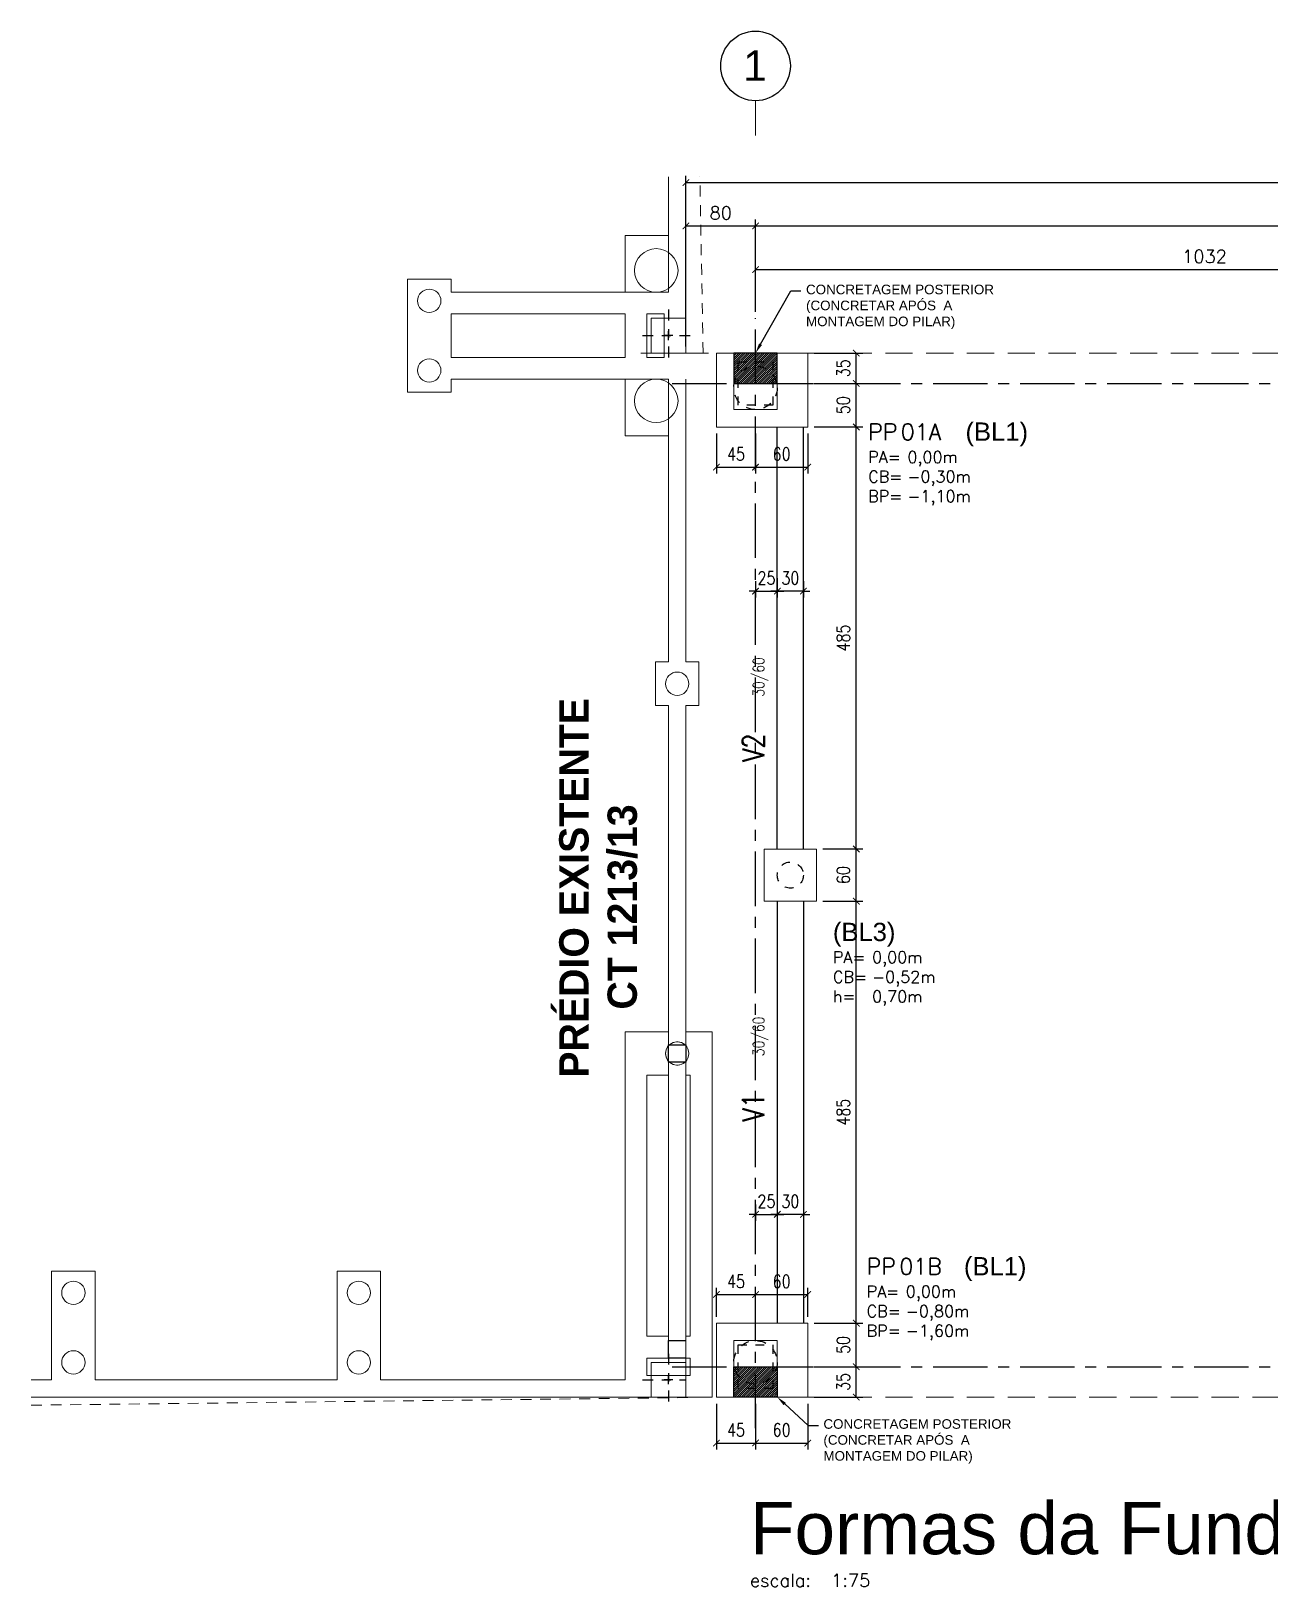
# Model space of a CAD drawing. Header units: millimetres. Extents: x 1792.4 to 1850.9, y 123.2 to 195.3.
# Drawn here: x 1795.06 to 1809.3, y 158.75 to 176.63 of the extents above; entities that cross this region are included whole.
import ezdxf
from ezdxf import colors
from ezdxf.entities.mleader import LeaderData, LeaderLine
from ezdxf.math import Vec2, Vec3

# ---------------------------------------------------------------- set-up
doc = ezdxf.new("R2010")
doc.units = ezdxf.units.MM
doc.header["$LTSCALE"] = 0.5
for name, pattern in [('CENTER', [2, 1.25, -0.25, 0.25, -0.25]), ('Hidden', [0.007144, 0.004763, -0.002381]), ('HIDDEN2', [0.1875, 0.125, -0.0625]), ('IMPORT-DASHDOT2', [0.5, 0.25, -0.125, 0, -0.125]), ('IMPORT-DASHED2 _4_', [0.375, 0.25, -0.125])]:
    doc.linetypes.add(name, pattern=pattern)
doc.layers.get('0').update_dxf_attribs({"color": 1})
for name, color, linetype in [('11', 3, 'Continuous'), ('227', 2, 'Continuous'), ('8', 3, 'Continuous'), ('concretagem posterior', 10, 'Continuous'), ('COTAS', 1, 'Continuous'), ('Descrição Pilar', 4, 'Continuous'), ('EIXOS', 242, 'CENTER'), ('ESTACAS', 2, 'Continuous'), ('PILAR', 5, 'Continuous'), ('Selo-1', 7, 'Continuous'), ('vigas', 3, 'Continuous')]:
    doc.layers.add(name, color=color, linetype=linetype)
for name, color, linetype, lineweight in [('_Hidden_', 7, 'Hidden', 9), ('BLOCOS', 3, 'Continuous', 9), ('Grids', 7, 'Continuous', 9), ('Text Notes', 7, 'Continuous', 9)]:
    doc.layers.add(name, color=color, linetype=linetype, lineweight=lineweight)
for name, color, linetype, lineweight, true_color in [('CT1213 Sete_dwg', 7, 'Continuous', 9, 0x767676), ('DETALHES', 1, 'Continuous', 9, 0xff0000), ('Escadas', 1, 'Continuous', 9, 0xff0000), ('Pilar_40x40', 5, 'Continuous', 9, 0x0000ff)]:
    doc.layers.add(name, color=color, linetype=linetype, lineweight=lineweight, true_color=true_color)
doc.styles.add('Arial', font='arial.ttf', dxfattribs={"height": 0.1875})
doc.styles.add('Century Gothic_B', font='GOTHICB.TTF', dxfattribs={"height": 0.45})
doc.styles.add('ROMANS', font='romans.shx')
doc.styles.add('ROMANS2', font='romans.shx', dxfattribs={"width": 0.8})
doc.styles.add('SANB', font='sas_____.pfb')
doc.styles.add('SIMPLEX', font='SIMPLEX.shx', dxfattribs={"width": 0.8})
doc.dimstyles.new('75', dxfattribs={"dimtxt": 0.15, "dimasz": 0.075, "dimexe": 0.075, "dimexo": 0.075, "dimgap": 0.075, "dimtad": 1, "dimdec": 1, "dimlfac": 100, "dimrnd": 0.4995, "dimdsep": 46, "dimtxsty": 'ROMANS', "dimblk": 'ARCHTICK', "dimcen": 0.075, "dimclrd": 1, "dimclre": 1, "dimclrt": 2, "dimadec": 0, "dimazin": 0, "dimtfac": 1, "dimtdec": 1, "dimtix": 1, "dimtmove": 0, "dimatfit": 0, "dimldrblk": 'ARCHTICK', "dimfxl": 1, "dimtolj": 1, "dimtzin": 0, "dimarcsym": 0})
doc.dimstyles.new('75e', dxfattribs={"dimtxt": 0.15, "dimasz": 0.075, "dimexe": 0.075, "dimexo": 0.075, "dimgap": 0.075, "dimtad": 1, "dimdec": 1, "dimlfac": 100, "dimrnd": 0.5, "dimdsep": 46, "dimtxsty": 'ROMANS2', "dimblk": 'ARCHTICK', "dimcen": 0.075, "dimclrd": 1, "dimclre": 1, "dimclrt": 2, "dimadec": 0, "dimazin": 0, "dimtfac": 1, "dimtdec": 1, "dimtix": 1, "dimtmove": 0, "dimatfit": 0, "dimldrblk": 'ARCHTICK', "dimfxl": 1, "dimtolj": 1, "dimtzin": 0, "dimarcsym": 0})
pattern_1 = [(45, (118.869941, -190.253245), (-0.01234785217, 0.01234785217), [])]

# ---------------------------------------------------------------- blocks, each defined once
blk = doc.blocks.new('_ArchTick')
at = {"color": 0, "linetype": 'ByBlock', "const_width": 0.15}
blk.add_lwpolyline([(-0.5, -0.5), (0.5, 0.5)], dxfattribs=at)
blk = doc.blocks.new('*D53')
at = {"layer": 'COTAS', "color": 1, "lineweight": -2, "transparency": 16777216}
for p, q in [((1803.388, 173.401), (1803.388, 174.461)), ((1803.388, 174.386), (1844.668, 174.386)), ((1844.668, 173.401), (1844.668, 174.461))]:
    blk.add_line(p, q, dxfattribs=at)
at = {"layer": 'DEFPOINTS', "color": 0, "transparency": 16777216}
for p in [(1844.668, 174.386), (1803.388, 173.326), (1844.668, 173.326)]:
    blk.add_point(p, dxfattribs=at)
at = {"layer": 'COTAS', "color": 1, "lineweight": -2, "transparency": 16777216, "xscale": 0.075, "yscale": 0.075, "zscale": 0.075, "rotation": 180}
blk.add_blockref('_ArchTick', (1803.388, 174.386), dxfattribs=at)
at = {"layer": 'COTAS', "color": 1, "lineweight": -2, "transparency": 16777216, "xscale": 0.075, "yscale": 0.075, "zscale": 0.075}
blk.add_blockref('_ArchTick', (1844.668, 174.386), dxfattribs=at)
at = {"layer": 'COTAS', "color": 2, "transparency": 16777216, "insert": (1824.028, 174.536), "char_height": 0.15, "width": 1.36261, "attachment_point": 5, "style": 'ROMANS'}
blk.add_mtext('\\A1;4128', dxfattribs=at)
blk = doc.blocks.new('*D54')
at = {"layer": 'COTAS', "color": 1, "lineweight": -2, "transparency": 16777216}
for p, q in [((1803.388, 173.401), (1803.388, 173.961)), ((1803.388, 173.886), (1813.708, 173.886)), ((1813.708, 173.401), (1813.708, 173.961))]:
    blk.add_line(p, q, dxfattribs=at)
at = {"layer": 'DEFPOINTS', "color": 0, "transparency": 16777216}
for p in [(1813.708, 173.886), (1803.388, 173.326), (1813.708, 173.326)]:
    blk.add_point(p, dxfattribs=at)
at = {"layer": 'COTAS', "color": 1, "lineweight": -2, "transparency": 16777216, "xscale": 0.075, "yscale": 0.075, "zscale": 0.075, "rotation": 180}
blk.add_blockref('_ArchTick', (1803.388, 173.886), dxfattribs=at)
at = {"layer": 'COTAS', "color": 1, "lineweight": -2, "transparency": 16777216, "xscale": 0.075, "yscale": 0.075, "zscale": 0.075}
blk.add_blockref('_ArchTick', (1813.708, 173.886), dxfattribs=at)
at = {"layer": 'COTAS', "color": 2, "transparency": 16777216, "insert": (1808.548, 174.036), "char_height": 0.15, "width": 1.36261, "attachment_point": 5, "style": 'ROMANS'}
blk.add_mtext('\\A1;1032', dxfattribs=at)
blk = doc.blocks.new('*D58')
at = {"layer": 'COTAS', "color": 1, "lineweight": -2, "transparency": 16777216}
for p, q in [((1802.588, 174.351), (1802.588, 174.461)), ((1802.588, 174.386), (1803.388, 174.386)), ((1803.388, 173.401), (1803.388, 174.461))]:
    blk.add_line(p, q, dxfattribs=at)
at = {"layer": 'DEFPOINTS', "color": 0, "transparency": 16777216}
for p in [(1803.388, 174.386), (1802.588, 174.276), (1803.388, 173.326)]:
    blk.add_point(p, dxfattribs=at)
at = {"layer": 'COTAS', "color": 1, "lineweight": -2, "transparency": 16777216, "xscale": 0.075, "yscale": 0.075, "zscale": 0.075, "rotation": 180}
blk.add_blockref('_ArchTick', (1802.588, 174.386), dxfattribs=at)
at = {"layer": 'COTAS', "color": 1, "lineweight": -2, "transparency": 16777216, "xscale": 0.075, "yscale": 0.075, "zscale": 0.075}
blk.add_blockref('_ArchTick', (1803.388, 174.386), dxfattribs=at)
at = {"layer": 'COTAS', "color": 2, "transparency": 16777216, "insert": (1802.988, 174.536), "char_height": 0.15, "width": 1.36261, "attachment_point": 5, "style": 'ROMANS'}
blk.add_mtext('\\A1;80', dxfattribs=at)
blk = doc.blocks.new('*D64')
at = {"layer": 'COTAS', "color": 1, "lineweight": -2, "transparency": 16777216}
for p, q in [((1802.588, 173.001), (1802.588, 174.961)), ((1802.588, 174.886), (1844.988, 174.886)), ((1844.988, 172.996), (1844.988, 174.961))]:
    blk.add_line(p, q, dxfattribs=at)
at = {"layer": 'DEFPOINTS', "color": 0, "transparency": 16777216}
for p in [(1844.988, 174.886), (1802.588, 172.926), (1844.988, 172.921)]:
    blk.add_point(p, dxfattribs=at)
at = {"layer": 'COTAS', "color": 1, "lineweight": -2, "transparency": 16777216, "xscale": 0.075, "yscale": 0.075, "zscale": 0.075, "rotation": 180}
blk.add_blockref('_ArchTick', (1802.588, 174.886), dxfattribs=at)
at = {"layer": 'COTAS', "color": 1, "lineweight": -2, "transparency": 16777216, "xscale": 0.075, "yscale": 0.075, "zscale": 0.075}
blk.add_blockref('_ArchTick', (1844.988, 174.886), dxfattribs=at)
at = {"layer": 'COTAS', "color": 2, "transparency": 16777216, "insert": (1823.788, 175.036), "char_height": 0.15, "width": 1.36261, "attachment_point": 5, "style": 'ROMANS'}
blk.add_mtext('\\A1;4240', dxfattribs=at)
blk = doc.blocks.new('CT1213 Sete_dwg_13_05_06 P4040-4900996-01_ Locação de Pilares')
at = {"layer": 'EIXOS', "color": 1, "linetype": 'IMPORT-DASHDOT2', "true_color": 0xff0000}
for p, q in [((0, 0.3), (0, -0.3)), ((-0.3, 0), (0.2, 0))]:
    blk.add_line(p, q, dxfattribs=at)
at = {"layer": 'EIXOS', "color": 5, "true_color": 0x0000ff}
for p, q in [((0.05, 0), (-0.05, 0)), ((0, -0.05), (0, 0.05))]:
    blk.add_line(p, q, dxfattribs=at)
at = {"layer": 'Pilar_40x40'}
blk.add_line((-0.2, -0.2), (0.2, -0.2), dxfattribs=at)
at = {"layer": 'Pilar_40x40', "flags": 128}
blk.add_lwpolyline([(0.2, 0.2), (-0.2, 0.2), (-0.2, -0.2)], dxfattribs=at)
blk = doc.blocks.new('CT1213 Sete_dwg_13_05_06 P4040-V1-01_ Locação de Pilares')
at = {"layer": 'EIXOS', "color": 1, "linetype": 'IMPORT-DASHDOT2', "true_color": 0xff0000}
for p, q in [((0, 0.3), (0, -0.3)), ((-0.3, 0), (0.3, 0))]:
    blk.add_line(p, q, dxfattribs=at)
at = {"layer": 'EIXOS', "color": 5, "true_color": 0x0000ff}
for p, q in [((0.05, 0), (-0.05, 0)), ((0, -0.05), (0, 0.05))]:
    blk.add_line(p, q, dxfattribs=at)
at = {"layer": 'Pilar_40x40', "flags": 128}
blk.add_lwpolyline([(-0.2, -0.2), (0.2, -0.2), (0.2, 0.2), (-0.2, 0.2)], close=True, dxfattribs=at)
blk = doc.blocks.new('CT1213 Sete_dwg-4900995-01_ Locação de Pilares')
at = {"layer": 'BLOCOS', "color": 160, "true_color": 0x003fff}
for p, q in [((7.526, 12.1), (7.526, 14.125)), ((7.526, 13.45), (7.526, 12.1)), ((4.326, 11.65), (4.326, 12.95)), ((4.326, 12.95), (4.826, 12.95)), ((4.826, 12.95), (4.826, 12.8)), ((4.826, 12.8), (6.826, 12.8)), ((4.826, 11.65), (4.326, 11.65)), ((6.826, 11.8), (4.826, 11.8)), ((4.826, 11.8), (4.826, 11.65)), ((7.326, 11.8), (6.826, 11.8)), ((7.326, 8.55), (7.326, 11.8)), ((7.526, 8.55), (7.526, 11.8)), ((7.176, 8.05), (7.176, 8.55)), ((7.176, 8.55), (7.326, 8.55)), ((7.676, 8.55), (7.526, 8.55)), ((7.676, 8.05), (7.676, 8.55)), ((7.326, 8.05), (7.176, 8.05)), ((7.326, 4.3), (7.326, 8.05)), ((7.526, 0.1), (7.526, 8.05)), ((7.526, 8.05), (7.676, 8.05)), ((7.326, 0.75), (7.326, 4.3)), ((7.526, 0.1), (6.826, 0.1))]:
    blk.add_line(p, q, dxfattribs=at)
at = {"layer": 'BLOCOS', "color": 160, "true_color": 0x003fff, "flags": 128}
for points in [[(7.326, 13.45), (6.826, 13.45), (6.826, 12.8), (7.326, 12.8), (7.326, 14.125)], [(7.326, 11.15), (6.826, 11.15), (6.826, 11.8)], [(0, 0.1), (7.826, 0.1), (7.826, 4.3), (7.526, 4.3)], [(6.826, 0.55), (6.826, 4.3), (7.326, 4.3)], [(7.326, 3.8), (7.076, 3.8), (7.076, 0.8), (7.326, 0.8)], [(7.526, 3.8), (7.576, 3.8), (7.576, 0.8), (7.526, 0.8)], [(0, 0.3), (0.236, 0.3), (0.236, 1.55), (0.736, 1.55), (0.736, 0.3), (3.516, 0.3)], [(3.516, 0.3), (3.516, 1.55), (4.016, 1.55), (4.016, 0.3), (6.826, 0.3), (6.826, 0.8)], [(7.526, 0.55), (7.076, 0.55), (7.076, 0.35), (7.526, 0.35)], [(7.526, 0.35), (7.576, 0.35), (7.576, 0.55), (7.526, 0.55)]]:
    blk.add_lwpolyline(points, dxfattribs=at)
for points in [[(4.826, 12.05), (6.826, 12.05), (6.826, 12.55), (4.826, 12.55)], [(7.276, 12.55), (7.076, 12.55), (7.076, 12.05), (7.276, 12.05)]]:
    blk.add_lwpolyline(points, close=True, dxfattribs=at)
at = {"layer": 'BLOCOS', "color": 160, "true_color": 0x003fff}
for centre in [(7.426, 8.3), (7.426, 4.05)]:
    blk.add_circle(centre, 0.134, dxfattribs=at)
at = {"layer": 'DETALHES', "color": 160, "linetype": 'IMPORT-DASHED2 _4_', "true_color": 0x003fff}
blk.add_line((7.723, 12.1), (7.687, 14.125), dxfattribs=at)
at = {"layer": 'DETALHES', "color": 160, "linetype": 'IMPORT-DASHED2 _4_', "true_color": 0x003fff, "flags": 128}
blk.add_lwpolyline([(0, 0.008), (7.595, 0.096), (7.681, 0.1)], dxfattribs=at)
at = {"layer": 'Escadas', "color": 160, "true_color": 0x003fff}
for centre, radius in [((7.185, 13.05), 0.25), ((4.576, 12.7), 0.134), ((4.576, 11.9), 0.134), ((7.185, 11.55), 0.25), ((0.486, 1.3), 0.134), ((3.766, 1.3), 0.134), ((0.486, 0.5), 0.134), ((3.766, 0.5), 0.134)]:
    blk.add_circle(centre, radius, dxfattribs=at)
blk.add_arc((7.426, 4.05), 0.134, 42.3529, 317.6471, dxfattribs=at)
at = {"layer": 'PILAR', "color": 160, "true_color": 0x003fff}
for p, q in [((7.326, 4.15), (7.526, 4.15)), ((7.526, 4.15), (7.526, 3.95)), ((7.326, 0.75), (7.526, 0.75))]:
    blk.add_line(p, q, dxfattribs=at)
at = {"layer": 'PILAR', "color": 160, "true_color": 0x003fff, "flags": 128}
for points in [[(7.526, 3.95), (7.326, 3.95), (7.326, 4.15)], [(7.526, 0.55), (7.326, 0.55), (7.326, 0.75)]]:
    blk.add_lwpolyline(points, dxfattribs=at)
for name, p in [('CT1213 Sete_dwg_13_05_06 P4040-V1-01_ Locação de Pilares', (7.326, 12.3)), ('CT1213 Sete_dwg_13_05_06 P4040-4900996-01_ Locação de Pilares', (7.326, 0.3))]:
    blk.add_blockref(name, p)
blk = doc.blocks.new('Grid - M_Cabeça da grade - Círculo _Padrão_ 2-409905-01_ Locação de Pilares')
at = {"layer": 'Grids'}
blk.add_line((0, 0.021), (0, 0.017), dxfattribs=at)
at = {"layer": 'Grids', "color": 146, "lineweight": 25, "true_color": 0x006b77}
blk.add_circle((0, 0.025), 0.004, dxfattribs=at)
blk = doc.blocks.new('Título-1')
at = {"layer": 'Selo-1', "color": 2, "style": 'ROMANS'}
blk.add_text('escala:', height=0.2, dxfattribs=at).set_placement((0, -0.5))
at = {"layer": 'Selo-1', "style": 'SANB'}
blk.add_attdef('TIPO', (0, 0), '', height=0.8, dxfattribs=at)
at = {"layer": 'Selo-1', "color": 2, "style": 'ROMANS'}
blk.add_attdef('FATOR', (1.244, -0.5), '', height=0.2, dxfattribs=at)
blk = doc.blocks.new('*D67')
at = {"layer": 'COTAS', "color": 1, "lineweight": -2, "transparency": 16777216}
for p, q in [((1804.063, 161.276), (1804.621, 161.276)), ((1804.546, 160.926), (1804.546, 161.276)), ((1804.063, 160.926), (1804.621, 160.926))]:
    blk.add_line(p, q, dxfattribs=at)
at = {"layer": 'DEFPOINTS', "color": 0, "transparency": 16777216}
for p in [(1803.988, 161.276), (1804.546, 161.276), (1803.988, 160.926)]:
    blk.add_point(p, dxfattribs=at)
at = {"layer": 'COTAS', "color": 1, "lineweight": -2, "transparency": 16777216, "xscale": 0.075, "yscale": 0.075, "zscale": 0.075}
for p, rotation in [((1804.546, 161.276), 90), ((1804.546, 160.926), 270)]:
    blk.add_blockref('_ArchTick', p, dxfattribs=dict(at, rotation=rotation))
at = {"layer": 'COTAS', "color": 2, "transparency": 16777216, "insert": (1804.396, 161.101), "char_height": 0.15, "attachment_point": 5, "rotation": 90, "style": 'ROMANS2'}
blk.add_mtext('\\A1;35', dxfattribs=at)
blk = doc.blocks.new('*D68')
at = {"layer": 'COTAS', "color": 1, "lineweight": -2, "transparency": 16777216}
for p, q in [((1804.063, 161.776), (1804.621, 161.776)), ((1804.546, 161.276), (1804.546, 161.776)), ((1804.063, 161.276), (1804.621, 161.276))]:
    blk.add_line(p, q, dxfattribs=at)
at = {"layer": 'DEFPOINTS', "color": 0, "transparency": 16777216}
for p in [(1803.988, 161.776), (1804.546, 161.776), (1803.988, 161.276)]:
    blk.add_point(p, dxfattribs=at)
at = {"layer": 'COTAS', "color": 1, "lineweight": -2, "transparency": 16777216, "xscale": 0.075, "yscale": 0.075, "zscale": 0.075}
for p, rotation in [((1804.546, 161.776), 90), ((1804.546, 161.276), 270)]:
    blk.add_blockref('_ArchTick', p, dxfattribs=dict(at, rotation=rotation))
at = {"layer": 'COTAS', "color": 2, "transparency": 16777216, "insert": (1804.396, 161.526), "char_height": 0.15, "attachment_point": 5, "rotation": 90, "style": 'ROMANS2'}
blk.add_mtext('\\A1;50', dxfattribs=at)
blk = doc.blocks.new('*D69')
at = {"layer": 'COTAS', "color": 1, "lineweight": -2, "transparency": 16777216}
for p, q in [((1804.163, 166.626), (1804.621, 166.626)), ((1804.546, 161.776), (1804.546, 166.626)), ((1804.063, 161.776), (1804.621, 161.776))]:
    blk.add_line(p, q, dxfattribs=at)
at = {"layer": 'DEFPOINTS', "color": 0, "transparency": 16777216}
for p in [(1804.088, 166.626), (1804.546, 166.626), (1803.988, 161.776)]:
    blk.add_point(p, dxfattribs=at)
at = {"layer": 'COTAS', "color": 1, "lineweight": -2, "transparency": 16777216, "xscale": 0.075, "yscale": 0.075, "zscale": 0.075}
for p, rotation in [((1804.546, 166.626), 90), ((1804.546, 161.776), 270)]:
    blk.add_blockref('_ArchTick', p, dxfattribs=dict(at, rotation=rotation))
at = {"layer": 'COTAS', "color": 2, "transparency": 16777216, "insert": (1804.396, 164.201), "char_height": 0.15, "attachment_point": 5, "rotation": 90, "style": 'ROMANS2'}
blk.add_mtext('\\A1;485', dxfattribs=at)
blk = doc.blocks.new('*D70')
at = {"layer": 'COTAS', "color": 1, "lineweight": -2, "transparency": 16777216}
for p, q in [((1804.163, 167.226), (1804.621, 167.226)), ((1804.546, 166.626), (1804.546, 167.226)), ((1804.163, 166.626), (1804.621, 166.626))]:
    blk.add_line(p, q, dxfattribs=at)
at = {"layer": 'DEFPOINTS', "color": 0, "transparency": 16777216}
for p in [(1804.088, 167.226), (1804.546, 167.226), (1804.088, 166.626)]:
    blk.add_point(p, dxfattribs=at)
at = {"layer": 'COTAS', "color": 1, "lineweight": -2, "transparency": 16777216, "xscale": 0.075, "yscale": 0.075, "zscale": 0.075}
for p, rotation in [((1804.546, 167.226), 90), ((1804.546, 166.626), 270)]:
    blk.add_blockref('_ArchTick', p, dxfattribs=dict(at, rotation=rotation))
at = {"layer": 'COTAS', "color": 2, "transparency": 16777216, "insert": (1804.396, 166.926), "char_height": 0.15, "attachment_point": 5, "rotation": 90, "style": 'ROMANS2'}
blk.add_mtext('\\A1;60', dxfattribs=at)
blk = doc.blocks.new('*D71')
at = {"layer": 'COTAS', "color": 1, "lineweight": -2, "transparency": 16777216}
for p, q in [((1804.063, 172.076), (1804.621, 172.076)), ((1804.546, 167.226), (1804.546, 172.076)), ((1804.163, 167.226), (1804.621, 167.226))]:
    blk.add_line(p, q, dxfattribs=at)
at = {"layer": 'DEFPOINTS', "color": 0, "transparency": 16777216}
for p in [(1803.988, 172.076), (1804.546, 172.076), (1804.088, 167.226)]:
    blk.add_point(p, dxfattribs=at)
at = {"layer": 'COTAS', "color": 1, "lineweight": -2, "transparency": 16777216, "xscale": 0.075, "yscale": 0.075, "zscale": 0.075}
for p, rotation in [((1804.546, 172.076), 90), ((1804.546, 167.226), 270)]:
    blk.add_blockref('_ArchTick', p, dxfattribs=dict(at, rotation=rotation))
at = {"layer": 'COTAS', "color": 2, "transparency": 16777216, "insert": (1804.396, 169.651), "char_height": 0.15, "attachment_point": 5, "rotation": 90, "style": 'ROMANS2'}
blk.add_mtext('\\A1;485', dxfattribs=at)
blk = doc.blocks.new('*D72')
at = {"layer": 'COTAS', "color": 1, "lineweight": -2, "transparency": 16777216}
for p, q in [((1804.063, 172.576), (1804.621, 172.576)), ((1804.546, 172.076), (1804.546, 172.576)), ((1804.063, 172.076), (1804.621, 172.076))]:
    blk.add_line(p, q, dxfattribs=at)
at = {"layer": 'DEFPOINTS', "color": 0, "transparency": 16777216}
for p in [(1803.988, 172.576), (1804.546, 172.576), (1803.988, 172.076)]:
    blk.add_point(p, dxfattribs=at)
at = {"layer": 'COTAS', "color": 1, "lineweight": -2, "transparency": 16777216, "xscale": 0.075, "yscale": 0.075, "zscale": 0.075}
for p, rotation in [((1804.546, 172.576), 90), ((1804.546, 172.076), 270)]:
    blk.add_blockref('_ArchTick', p, dxfattribs=dict(at, rotation=rotation))
at = {"layer": 'COTAS', "color": 2, "transparency": 16777216, "insert": (1804.396, 172.326), "char_height": 0.15, "attachment_point": 5, "rotation": 90, "style": 'ROMANS2'}
blk.add_mtext('\\A1;50', dxfattribs=at)
blk = doc.blocks.new('*D73')
at = {"layer": 'COTAS', "color": 1, "lineweight": -2, "transparency": 16777216}
for p, q in [((1804.063, 172.926), (1804.621, 172.926)), ((1804.546, 172.576), (1804.546, 172.926)), ((1804.063, 172.576), (1804.621, 172.576))]:
    blk.add_line(p, q, dxfattribs=at)
at = {"layer": 'DEFPOINTS', "color": 0, "transparency": 16777216}
for p in [(1803.988, 172.926), (1804.546, 172.926), (1803.988, 172.576)]:
    blk.add_point(p, dxfattribs=at)
at = {"layer": 'COTAS', "color": 1, "lineweight": -2, "transparency": 16777216, "xscale": 0.075, "yscale": 0.075, "zscale": 0.075}
for p, rotation in [((1804.546, 172.926), 90), ((1804.546, 172.576), 270)]:
    blk.add_blockref('_ArchTick', p, dxfattribs=dict(at, rotation=rotation))
at = {"layer": 'COTAS', "color": 2, "transparency": 16777216, "insert": (1804.396, 172.751), "char_height": 0.15, "attachment_point": 5, "rotation": 90, "style": 'ROMANS2'}
blk.add_mtext('\\A1;35', dxfattribs=at)
blk = doc.blocks.new('*D88')
at = {"layer": 'COTAS', "color": 1, "lineweight": -2, "transparency": 16777216}
for p, q in [((1802.938, 160.851), (1802.938, 160.324)), ((1803.388, 160.851), (1803.388, 160.324)), ((1802.938, 160.399), (1803.388, 160.399))]:
    blk.add_line(p, q, dxfattribs=at)
at = {"layer": 'DEFPOINTS', "color": 0, "transparency": 16777216}
for p in [(1802.938, 160.926), (1803.388, 160.926), (1803.388, 160.399)]:
    blk.add_point(p, dxfattribs=at)
at = {"layer": 'COTAS', "color": 1, "lineweight": -2, "transparency": 16777216, "xscale": 0.075, "yscale": 0.075, "zscale": 0.075, "rotation": 180}
blk.add_blockref('_ArchTick', (1802.938, 160.399), dxfattribs=at)
at = {"layer": 'COTAS', "color": 1, "lineweight": -2, "transparency": 16777216, "xscale": 0.075, "yscale": 0.075, "zscale": 0.075}
blk.add_blockref('_ArchTick', (1803.388, 160.399), dxfattribs=at)
at = {"layer": 'COTAS', "color": 2, "transparency": 16777216, "insert": (1803.163, 160.549), "char_height": 0.15, "attachment_point": 5, "style": 'ROMANS2'}
blk.add_mtext('\\A1;45', dxfattribs=at)
blk = doc.blocks.new('*D89')
at = {"layer": 'COTAS', "color": 1, "lineweight": -2, "transparency": 16777216}
for p, q in [((1803.388, 160.851), (1803.388, 160.324)), ((1803.988, 160.851), (1803.988, 160.324)), ((1803.388, 160.399), (1803.988, 160.399))]:
    blk.add_line(p, q, dxfattribs=at)
at = {"layer": 'DEFPOINTS', "color": 0, "transparency": 16777216}
for p in [(1803.388, 160.926), (1803.988, 160.926), (1803.988, 160.399)]:
    blk.add_point(p, dxfattribs=at)
at = {"layer": 'COTAS', "color": 1, "lineweight": -2, "transparency": 16777216, "xscale": 0.075, "yscale": 0.075, "zscale": 0.075, "rotation": 180}
blk.add_blockref('_ArchTick', (1803.388, 160.399), dxfattribs=at)
at = {"layer": 'COTAS', "color": 1, "lineweight": -2, "transparency": 16777216, "xscale": 0.075, "yscale": 0.075, "zscale": 0.075}
blk.add_blockref('_ArchTick', (1803.988, 160.399), dxfattribs=at)
at = {"layer": 'COTAS', "color": 2, "transparency": 16777216, "insert": (1803.688, 160.549), "char_height": 0.15, "attachment_point": 5, "style": 'ROMANS2'}
blk.add_mtext('\\A1;60', dxfattribs=at)
blk = doc.blocks.new('*D237')
at = {"layer": 'COTAS', "color": 1, "lineweight": -2, "transparency": 16777216}
for p, q in [((1803.388, 163.14), (1803.388, 162.952)), ((1803.638, 163.177), (1803.638, 162.952)), ((1803.388, 163.027), (1803.313, 163.027)), ((1803.388, 163.027), (1803.638, 163.027)), ((1803.638, 163.027), (1803.713, 163.027))]:
    blk.add_line(p, q, dxfattribs=at)
at = {"layer": 'DEFPOINTS', "color": 0, "transparency": 16777216}
for p in [(1803.638, 163.252), (1803.388, 163.215), (1803.638, 163.027)]:
    blk.add_point(p, dxfattribs=at)
at = {"layer": 'COTAS', "color": 1, "lineweight": -2, "transparency": 16777216, "xscale": 0.075, "yscale": 0.075, "zscale": 0.075}
blk.add_blockref('_ArchTick', (1803.388, 163.027), dxfattribs=at)
at = {"layer": 'COTAS', "color": 1, "lineweight": -2, "transparency": 16777216, "xscale": 0.075, "yscale": 0.075, "zscale": 0.075, "rotation": 180}
blk.add_blockref('_ArchTick', (1803.638, 163.027), dxfattribs=at)
at = {"layer": 'COTAS', "color": 2, "transparency": 16777216, "insert": (1803.513, 163.177), "char_height": 0.15, "attachment_point": 5, "style": 'ROMANS2'}
blk.add_mtext('\\A1;25', dxfattribs=at)
blk = doc.blocks.new('*D238')
at = {"layer": 'COTAS', "color": 1, "lineweight": -2, "transparency": 16777216}
for p, q in [((1803.638, 163.177), (1803.638, 162.952)), ((1803.938, 163.14), (1803.938, 162.952)), ((1803.638, 163.027), (1803.563, 163.027)), ((1803.938, 163.027), (1803.638, 163.027)), ((1803.938, 163.027), (1804.013, 163.027))]:
    blk.add_line(p, q, dxfattribs=at)
at = {"layer": 'DEFPOINTS', "color": 0, "transparency": 16777216}
for p in [(1803.638, 163.252), (1803.938, 163.215), (1803.638, 163.027)]:
    blk.add_point(p, dxfattribs=at)
at = {"layer": 'COTAS', "color": 1, "lineweight": -2, "transparency": 16777216, "xscale": 0.075, "yscale": 0.075, "zscale": 0.075}
for p, rotation in [((1803.638, 163.027), 1.040677491774863e-10), ((1803.938, 163.027), 180.0000000001041)]:
    blk.add_blockref('_ArchTick', p, dxfattribs=dict(at, rotation=rotation))
at = {"layer": 'COTAS', "color": 2, "transparency": 16777216, "insert": (1803.788, 163.177), "char_height": 0.15, "attachment_point": 5, "style": 'ROMANS2'}
blk.add_mtext('\\A1;30', dxfattribs=at)
blk = doc.blocks.new('*D239')
at = {"layer": 'COTAS', "color": 1, "lineweight": -2, "transparency": 16777216}
for p, q in [((1803.388, 170.303), (1803.388, 170.115)), ((1803.638, 170.34), (1803.638, 170.115)), ((1803.388, 170.19), (1803.313, 170.19)), ((1803.388, 170.19), (1803.638, 170.19)), ((1803.638, 170.19), (1803.713, 170.19))]:
    blk.add_line(p, q, dxfattribs=at)
at = {"layer": 'DEFPOINTS', "color": 0, "transparency": 16777216}
for p in [(1803.638, 170.415), (1803.388, 170.378), (1803.638, 170.19)]:
    blk.add_point(p, dxfattribs=at)
at = {"layer": 'COTAS', "color": 1, "lineweight": -2, "transparency": 16777216, "xscale": 0.075, "yscale": 0.075, "zscale": 0.075}
blk.add_blockref('_ArchTick', (1803.388, 170.19), dxfattribs=at)
at = {"layer": 'COTAS', "color": 1, "lineweight": -2, "transparency": 16777216, "xscale": 0.075, "yscale": 0.075, "zscale": 0.075, "rotation": 180}
blk.add_blockref('_ArchTick', (1803.638, 170.19), dxfattribs=at)
at = {"layer": 'COTAS', "color": 2, "transparency": 16777216, "insert": (1803.513, 170.34), "char_height": 0.15, "attachment_point": 5, "style": 'ROMANS2'}
blk.add_mtext('\\A1;25', dxfattribs=at)
blk = doc.blocks.new('*D240')
at = {"layer": 'COTAS', "color": 1, "lineweight": -2, "transparency": 16777216}
for p, q in [((1803.638, 170.34), (1803.638, 170.115)), ((1803.938, 170.303), (1803.938, 170.115)), ((1803.638, 170.19), (1803.563, 170.19)), ((1803.938, 170.19), (1803.638, 170.19)), ((1803.938, 170.19), (1804.013, 170.19))]:
    blk.add_line(p, q, dxfattribs=at)
at = {"layer": 'DEFPOINTS', "color": 0, "transparency": 16777216}
for p in [(1803.638, 170.415), (1803.938, 170.378), (1803.638, 170.19)]:
    blk.add_point(p, dxfattribs=at)
at = {"layer": 'COTAS', "color": 1, "lineweight": -2, "transparency": 16777216, "xscale": 0.075, "yscale": 0.075, "zscale": 0.075}
for p, rotation in [((1803.638, 170.19), 1.040677491774863e-10), ((1803.938, 170.19), 180.0000000001041)]:
    blk.add_blockref('_ArchTick', p, dxfattribs=dict(at, rotation=rotation))
at = {"layer": 'COTAS', "color": 2, "transparency": 16777216, "insert": (1803.788, 170.34), "char_height": 0.15, "attachment_point": 5, "style": 'ROMANS2'}
blk.add_mtext('\\A1;30', dxfattribs=at)
blk = doc.blocks.new('*D242')
at = {"layer": 'COTAS', "color": 1, "lineweight": -2, "transparency": 16777216}
for p, q in [((1802.938, 172.001), (1802.938, 171.54)), ((1803.388, 172.001), (1803.388, 171.54)), ((1802.938, 171.615), (1803.388, 171.615))]:
    blk.add_line(p, q, dxfattribs=at)
at = {"layer": 'DEFPOINTS', "color": 0, "transparency": 16777216}
for p in [(1802.938, 172.076), (1803.388, 172.076), (1803.388, 171.615)]:
    blk.add_point(p, dxfattribs=at)
at = {"layer": 'COTAS', "color": 1, "lineweight": -2, "transparency": 16777216, "xscale": 0.075, "yscale": 0.075, "zscale": 0.075, "rotation": 180}
blk.add_blockref('_ArchTick', (1802.938, 171.615), dxfattribs=at)
at = {"layer": 'COTAS', "color": 1, "lineweight": -2, "transparency": 16777216, "xscale": 0.075, "yscale": 0.075, "zscale": 0.075}
blk.add_blockref('_ArchTick', (1803.388, 171.615), dxfattribs=at)
at = {"layer": 'COTAS', "color": 2, "transparency": 16777216, "insert": (1803.163, 171.765), "char_height": 0.15, "attachment_point": 5, "style": 'ROMANS2'}
blk.add_mtext('\\A1;45', dxfattribs=at)
blk = doc.blocks.new('*D243')
at = {"layer": 'COTAS', "color": 1, "lineweight": -2, "transparency": 16777216}
for p, q in [((1803.388, 172.001), (1803.388, 171.54)), ((1803.988, 172.001), (1803.988, 171.54)), ((1803.388, 171.615), (1803.988, 171.615))]:
    blk.add_line(p, q, dxfattribs=at)
at = {"layer": 'DEFPOINTS', "color": 0, "transparency": 16777216}
for p in [(1803.388, 172.076), (1803.988, 172.076), (1803.988, 171.615)]:
    blk.add_point(p, dxfattribs=at)
at = {"layer": 'COTAS', "color": 1, "lineweight": -2, "transparency": 16777216, "xscale": 0.075, "yscale": 0.075, "zscale": 0.075, "rotation": 180}
blk.add_blockref('_ArchTick', (1803.388, 171.615), dxfattribs=at)
at = {"layer": 'COTAS', "color": 1, "lineweight": -2, "transparency": 16777216, "xscale": 0.075, "yscale": 0.075, "zscale": 0.075}
blk.add_blockref('_ArchTick', (1803.988, 171.615), dxfattribs=at)
at = {"layer": 'COTAS', "color": 2, "transparency": 16777216, "insert": (1803.688, 171.765), "char_height": 0.15, "attachment_point": 5, "style": 'ROMANS2'}
blk.add_mtext('\\A1;60', dxfattribs=at)
blk = doc.blocks.new('*D244')
at = {"layer": 'COTAS', "color": 1, "lineweight": -2, "transparency": 16777216}
for p, q in [((1802.938, 161.851), (1802.938, 162.181)), ((1803.388, 161.851), (1803.388, 162.181)), ((1802.938, 162.106), (1803.388, 162.106))]:
    blk.add_line(p, q, dxfattribs=at)
at = {"layer": 'DEFPOINTS', "color": 0, "transparency": 16777216}
for p in [(1803.388, 162.106), (1802.938, 161.776), (1803.388, 161.776)]:
    blk.add_point(p, dxfattribs=at)
at = {"layer": 'COTAS', "color": 1, "lineweight": -2, "transparency": 16777216, "xscale": 0.075, "yscale": 0.075, "zscale": 0.075, "rotation": 180}
blk.add_blockref('_ArchTick', (1802.938, 162.106), dxfattribs=at)
at = {"layer": 'COTAS', "color": 1, "lineweight": -2, "transparency": 16777216, "xscale": 0.075, "yscale": 0.075, "zscale": 0.075}
blk.add_blockref('_ArchTick', (1803.388, 162.106), dxfattribs=at)
at = {"layer": 'COTAS', "color": 2, "transparency": 16777216, "insert": (1803.163, 162.256), "char_height": 0.15, "attachment_point": 5, "style": 'ROMANS2'}
blk.add_mtext('\\A1;45', dxfattribs=at)
blk = doc.blocks.new('*D245')
at = {"layer": 'COTAS', "color": 1, "lineweight": -2, "transparency": 16777216}
for p, q in [((1803.388, 161.851), (1803.388, 162.181)), ((1803.988, 161.851), (1803.988, 162.181)), ((1803.388, 162.106), (1803.988, 162.106))]:
    blk.add_line(p, q, dxfattribs=at)
at = {"layer": 'DEFPOINTS', "color": 0, "transparency": 16777216}
for p in [(1803.988, 162.106), (1803.388, 161.776), (1803.988, 161.776)]:
    blk.add_point(p, dxfattribs=at)
at = {"layer": 'COTAS', "color": 1, "lineweight": -2, "transparency": 16777216, "xscale": 0.075, "yscale": 0.075, "zscale": 0.075, "rotation": 180}
blk.add_blockref('_ArchTick', (1803.388, 162.106), dxfattribs=at)
at = {"layer": 'COTAS', "color": 1, "lineweight": -2, "transparency": 16777216, "xscale": 0.075, "yscale": 0.075, "zscale": 0.075}
blk.add_blockref('_ArchTick', (1803.988, 162.106), dxfattribs=at)
at = {"layer": 'COTAS', "color": 2, "transparency": 16777216, "insert": (1803.688, 162.256), "char_height": 0.15, "attachment_point": 5, "style": 'ROMANS2'}
blk.add_mtext('\\A1;60', dxfattribs=at)

msp = doc.modelspace()

# ---------------------------------------------------------------- hatches: boundary and pattern name
at = {"layer": 'concretagem posterior', "linetype": 'Continuous', "ltscale": 0.5}
h = msp.add_hatch(dxfattribs=at)
h.set_pattern_fill('ANSI31', color=10, scale=0.0055)
h.set_pattern_definition(pattern_1)
h.paths.add_polyline_path([(1803.6377, 172.5758), (1803.6377, 172.9258), (1803.1377, 172.9258), (1803.1377, 172.5758)])
h = msp.add_hatch(dxfattribs=at)
h.set_pattern_fill('ANSI31', color=10, scale=0.0055)
h.set_pattern_definition(pattern_1)
h.paths.add_polyline_path([(1803.1377, 161.2758), (1803.1377, 160.9258), (1803.6377, 160.9258), (1803.6377, 161.2758)])

# ---------------------------------------------------------------- linework, layer by layer
at = {"layer": '_Hidden_', "color": 150, "linetype": 'HIDDEN2', "ltscale": 5, "true_color": 0x0080ff}
for p, q in [((1802.0677, 172.9258), (1844.9877, 172.9258)), ((1802.0677, 160.9258), (1844.9877, 160.9258))]:
    msp.add_line(p, q, dxfattribs=at)
at = {"layer": 'BLOCOS', "color": 4}
for points in [[(1802.9377, 172.0758), (1803.9877, 172.0758), (1803.9877, 172.9258), (1802.9377, 172.9258)], [(1803.1377, 172.2758), (1803.6377, 172.2758), (1803.6377, 172.9258), (1803.1377, 172.9258)], [(1802.9377, 161.7758), (1803.9877, 161.7758), (1803.9877, 160.9258), (1802.9377, 160.9258)], [(1803.1377, 161.5758), (1803.6377, 161.5758), (1803.6377, 160.9258), (1803.1377, 160.9258)]]:
    msp.add_lwpolyline(points, close=True, dxfattribs=at)
at = {"layer": 'BLOCOS'}
msp.add_lwpolyline([(1803.4877, 167.2258), (1804.0877, 167.2258), (1804.0877, 166.6258), (1803.4877, 166.6258)], close=True, dxfattribs=at)
at = {"layer": 'concretagem posterior', "color": 10, "linetype": 'Continuous', "ltscale": 0.5}
for points in [[(1803.1377, 172.5758), (1803.6377, 172.5758), (1803.6377, 172.9258), (1803.1377, 172.9258)], [(1803.1377, 161.2758), (1803.6377, 161.2758), (1803.6377, 160.9258), (1803.1377, 160.9258)]]:
    msp.add_lwpolyline(points, close=True, dxfattribs=at)
at = {"layer": 'EIXOS'}
for p, q in [((1803.3877, 160.5705), (1803.3877, 173.3258)), ((1802.4277, 172.5758), (1846.1677, 172.5758)), ((1802.4277, 161.2758), (1846.1677, 161.2758))]:
    msp.add_line(p, q, dxfattribs=at)
at = {"layer": 'ESTACAS', "color": 1, "linetype": 'HIDDEN2'}
for centre, radius in [((1803.3877, 172.5258), 0.25), ((1803.7877, 166.9258), 0.15), ((1803.3877, 161.3258), 0.25)]:
    msp.add_circle(centre, radius, dxfattribs=at)
at = {"layer": 'PILAR', "color": 2, "linetype": 'HIDDEN2'}
for points in [[(1803.1877, 172.8258), (1803.5877, 172.8258), (1803.5877, 172.3258), (1803.1877, 172.3258)], [(1803.1877, 161.5258), (1803.5877, 161.5258), (1803.5877, 161.0258), (1803.1877, 161.0258)]]:
    msp.add_lwpolyline(points, close=True, dxfattribs=at)
at = {"layer": 'vigas'}
for p, q in [((1803.6377, 167.2258), (1803.6377, 172.0758)), ((1803.9377, 167.2258), (1803.9377, 172.0758)), ((1803.6377, 166.6258), (1803.6377, 161.7758)), ((1803.9377, 166.6258), (1803.9377, 161.7758))]:
    msp.add_line(p, q, dxfattribs=at)

# ---------------------------------------------------------------- block references
at = {"layer": 'CT1213 Sete_dwg', "color": 5, "true_color": 0x0000ff}
msp.add_blockref('CT1213 Sete_dwg-4900995-01_ Locação de Pilares', (1795.0616, 160.8258), dxfattribs=at)
at = {"layer": 'EIXOS', "xscale": 99.99999999999993, "yscale": 99.99999999999993, "zscale": 99.99999999999993}
msp.add_blockref('Grid - M_Cabeça da grade - Círculo _Padrão_ 2-409905-01_ Locação de Pilares', (1803.3877, 173.7258), dxfattribs=at)
at = {"layer": 'Selo-1', "xscale": 0.75, "yscale": 0.75, "zscale": 0.75}
msp.add_blockref('Título-1', (1803.3236, 159.1205), dxfattribs=at).add_auto_attribs({'TIPO': 'Formas da Fundação', 'FATOR': '1:75'})

# ---------------------------------------------------------------- texts
at = {"layer": '11', "color": 2, "linetype": 'Continuous', "style": 'SIMPLEX', "width": 0.8}
for p in [(1803.4877, 168.9758), (1803.4877, 164.8442)]:
    msp.add_text('30/60', height=0.13, rotation=90, dxfattribs=at).set_placement(p)
at = {"layer": '227', "color": 6, "style": 'SANB'}
for s, p in [('(BL1)', (1805.8005, 171.9171)), ('(BL3)', (1804.2765, 166.1675)), ('(BL1)', (1805.7825, 162.3254))]:
    msp.add_text(s, height=0.2106, dxfattribs=at).set_placement(p)
at = {"layer": '8', "linetype": 'Continuous', "style": 'SIMPLEX', "width": 0.8}
for s, p in [('V2', (1803.4877, 168.2258)), ('V1', (1803.4877, 164.0942))]:
    msp.add_text(s, height=0.25, rotation=90, dxfattribs=at).set_placement(p)
at = {"layer": 'Descrição Pilar', "style": 'ROMANS'}
for s, p in [('PP', (1804.6823, 171.9258)), ('01A', (1805.0573, 171.9258)), ('PP', (1804.6644, 162.3341)), ('01B', (1805.0394, 162.3341))]:
    msp.add_text(s, height=0.1875, dxfattribs=at).set_placement(p)
at = {"layer": 'Descrição Pilar', "color": 2, "style": 'ROMANS'}
for s, p in [('PA=', (1804.6823, 171.6633)), ('0,00m', (1805.1323, 171.6633)), ('CB=', (1804.6823, 171.4383)), ('-0,30m', (1805.1323, 171.4383)), ('BP=', (1804.6823, 171.2133)), ('-1,10m', (1805.1323, 171.2133)), ('PA=', (1804.2765, 165.9137)), ('0,00m', (1804.7265, 165.9137)), ('CB=', (1804.2765, 165.6887)), ('-0,52m', (1804.7265, 165.6887)), ('h=', (1804.2765, 165.4637)), ('0,70m', (1804.7265, 165.4637)), ('PA=', (1804.6644, 162.0716)), ('0,00m', (1805.1144, 162.0716)), ('CB=', (1804.6644, 161.8466)), ('-0,80m', (1805.1144, 161.8466)), ('BP=', (1804.6644, 161.6216)), ('-1,60m', (1805.1144, 161.6216))]:
    msp.add_text(s, height=0.135, dxfattribs=at).set_placement(p)
at = {"layer": 'Grids', "insert": (1803.2456, 176.4045), "char_height": 0.35, "width": 0.336709, "attachment_point": 1, "style": 'Arial'}
msp.add_mtext('1', dxfattribs=at)

# ---------------------------------------------------------------- dimensions: what is measured, and where the dimension line sits
at = {"layer": 'COTAS'}
for base, p1, p2, dimstyle, override, picture, middle in [((1844.9877, 174.8858), (1802.5877, 172.9258), (1844.9877, 172.9214), '75', {"dimrnd": 0.5}, '*D64', (1823.7877, 175.0358)), ((1803.3877, 174.3858), (1802.5877, 174.2758), (1803.3877, 173.3258), '75', {"dimrnd": 0.5}, '*D58', (1802.9877, 174.5358)), ((1844.6677, 174.3858), (1803.3877, 173.3258), (1844.6677, 173.3258), '75', {"dimrnd": 0.5}, '*D53', (1824.0277, 174.5358)), ((1803.6377, 170.1899), (1803.3877, 170.3784), (1803.6377, 170.4149), '75e', {"dimtmove": 1}, '*D239', (1803.5127, 170.3399)), ((1803.6377, 163.027), (1803.3877, 163.2155), (1803.6377, 163.252), '75e', {"dimtmove": 1}, '*D237', (1803.5127, 163.177)), ((1803.9877, 160.3988), (1803.3877, 160.9258), (1803.9877, 160.9258), '75e', {"dimtmove": 1}, '*D89', (1803.6877, 160.5488))]:
    dim = msp.add_linear_dim(base=base, p1=p1, p2=p2, dimstyle=dimstyle, override=override, dxfattribs=at)
    dim.commit()
    dim.dimension.update_dxf_attribs({"geometry": picture, "text_midpoint": middle})
for base, p1, p2, dimstyle, picture, middle in [((1813.7077, 173.8858), (1803.3877, 173.3258), (1813.7077, 173.3258), '75', '*D54', (1808.5477, 174.0358)), ((1803.3877, 171.6152), (1802.9377, 172.0758), (1803.3877, 172.0758), '75e', '*D242', (1803.1627, 171.7652)), ((1803.9877, 171.6152), (1803.3877, 172.0758), (1803.9877, 172.0758), '75e', '*D243', (1803.6877, 171.7652)), ((1803.3877, 162.1056), (1802.9377, 161.7758), (1803.3877, 161.7758), '75e', '*D244', (1803.1627, 162.2556)), ((1803.9877, 162.1056), (1803.3877, 161.7758), (1803.9877, 161.7758), '75e', '*D245', (1803.6877, 162.2556)), ((1803.3877, 160.3988), (1802.9377, 160.9258), (1803.3877, 160.9258), '75e', '*D88', (1803.1627, 160.5488))]:
    dim = msp.add_linear_dim(base=base, p1=p1, p2=p2, dimstyle=dimstyle, dxfattribs=at)
    dim.commit()
    dim.dimension.update_dxf_attribs({"geometry": picture, "text_midpoint": middle})
for base, p1, p2, angle, picture, middle in [((1804.5457, 172.9258), (1803.9877, 172.5758), (1803.9877, 172.9258), 90, '*D73', (1804.3957, 172.7508)), ((1804.5457, 172.5758), (1803.9877, 172.0758), (1803.9877, 172.5758), 90, '*D72', (1804.3957, 172.3258)), ((1804.5457, 172.0758), (1804.0877, 167.2258), (1803.9877, 172.0758), 90, '*D71', (1804.3957, 169.6508)), ((1803.6377, 170.1899), (1803.9377, 170.3784), (1803.6377, 170.4149), 180, '*D240', (1803.7877, 170.3399)), ((1804.5457, 167.2258), (1804.0877, 166.6258), (1804.0877, 167.2258), 90, '*D70', (1804.3957, 166.9258)), ((1804.5457, 166.6258), (1803.9877, 161.7758), (1804.0877, 166.6258), 90, '*D69', (1804.3957, 164.2008)), ((1803.6377, 163.027), (1803.9377, 163.2155), (1803.6377, 163.252), 180, '*D238', (1803.7877, 163.177)), ((1804.5457, 161.7758), (1803.9877, 161.2758), (1803.9877, 161.7758), 90, '*D68', (1804.3957, 161.5258))]:
    dim = msp.add_linear_dim(base=base, p1=p1, p2=p2, angle=angle, dimstyle='75e', override={"dimtmove": 1}, dxfattribs=at)
    dim.commit()
    dim.dimension.update_dxf_attribs({"geometry": picture, "text_midpoint": middle})
dim = msp.add_linear_dim(base=(1804.5457, 161.2758), p1=(1803.9877, 160.9258), p2=(1803.9877, 161.2758), angle=90, dimstyle='75e', dxfattribs=at)
dim.commit()
dim.dimension.update_dxf_attribs({"geometry": '*D67', "text_midpoint": (1804.3957, 161.1008)})

# ---------------------------------------------------------------- leaders
at = {"layer": 'concretagem posterior', "color": 10, "linetype": 'Continuous', "ltscale": 0.5}
ml = msp.add_multileader_mtext('Standard', dxfattribs=at)
ml.set_content('{\\C10;CONCRETAGEM POSTERIOR\\P\\pxql;(CONCRETAR APÓS  A\\PMONTAGEM DO PILAR)}', color=12, style='Arial')
ml.set_leader_properties()
ml.build(insert=Vec2(0, 0))
ml.multileader.update_dxf_attribs({"text_right_attachment_type": 6, "dogleg_length": 0.133, "arrow_head_size": 0.1163})
ctx = ml.context
ctx.base_point, ctx.char_height, ctx.arrow_head_size, ctx.landing_gap_size, ctx.plane_origin = Vec3(1803.9099, 173.6404), 0.11, 0.1163, 0.0582, Vec3(1796.4773, 171.6907)
ctx.right_attachment = 6
notes = []
notes.append((ctx, [(1, (1, 1, 0), (1803.7936, 173.6404), (1, 0), 0.1163, [(0, [(1803.3877, 172.9258)], 0, [])])]))
ctx.mtext.insert, ctx.mtext.flow_direction = Vec3(1803.9681, 173.7115), 5
ml = msp.add_multileader_mtext('Standard', dxfattribs=at)
ml.set_content('{\\C10;CONCRETAGEM POSTERIOR\\P\\pxql;(CONCRETAR APÓS  A\\PMONTAGEM DO PILAR)}', color=12, style='Arial')
ml.set_leader_properties()
ml.build(insert=Vec2(0, 0))
ml.multileader.update_dxf_attribs({"text_right_attachment_type": 6, "dogleg_length": 0.133, "arrow_head_size": 0.1163})
ctx = ml.context
ctx.base_point, ctx.char_height, ctx.arrow_head_size, ctx.landing_gap_size, ctx.plane_origin = Vec3(1804.1099, 160.6014), 0.11, 0.1163, 0.0582, Vec3(1796.4773, 162.1608)
ctx.right_attachment = 6
notes.append((ctx, [(1, (1, 1, 0), (1803.9936, 160.6014), (1, 0), 0.1163, [(0, [(1803.6377, 160.9258)], 0, [])])]))
ctx.mtext.insert, ctx.mtext.flow_direction = Vec3(1804.1681, 160.6726), 5
for ctx, leaders in notes:
    for number, flags, end, landing, length, lines in leaders:
        leader = LeaderData()
        leader.index, (leader.has_last_leader_line, leader.has_dogleg_vector, leader.attachment_direction) = number, flags
        leader.last_leader_point, leader.dogleg_vector, leader.dogleg_length = Vec3(end), Vec3(landing), length
        for number, points, colour, breaks in lines:
            line = LeaderLine()
            line.index, line.vertices, line.color, line.breaks = number, Vec3.list(points), colors.encode_raw_color(colour), breaks
            leader.lines.append(line)
        ctx.leaders.append(leader)

# ---------------------------------------------------------------- next in the draw order: texts
at = {"layer": 'Text Notes', "color": 150, "true_color": 0x0080ff, "insert": (1801.131, 164.5979), "char_height": 0.3375, "width": 5.813498, "attachment_point": 1, "rotation": 90, "style": 'Century Gothic_B', "bg_fill": 3, "box_fill_scale": 1.25, "bg_fill_color": 256, "bg_fill_true_color": 13158600, "bg_fill_transparency": 0}
msp.add_mtext('PRÉDIO EXISTENTE', dxfattribs=at)

# ---------------------------------------------------------------- next in the draw order: texts
at = {"layer": 'Text Notes', "color": 150, "true_color": 0x0080ff, "insert": (1801.6866, 165.3803), "char_height": 0.3375, "width": 3.066455, "attachment_point": 1, "rotation": 90, "style": 'Century Gothic_B', "bg_fill": 3, "box_fill_scale": 1.25, "bg_fill_color": 256, "bg_fill_true_color": 13158600, "bg_fill_transparency": 0}
msp.add_mtext('CT 1213/13', dxfattribs=at)

doc.saveas('drawing.dxf')
